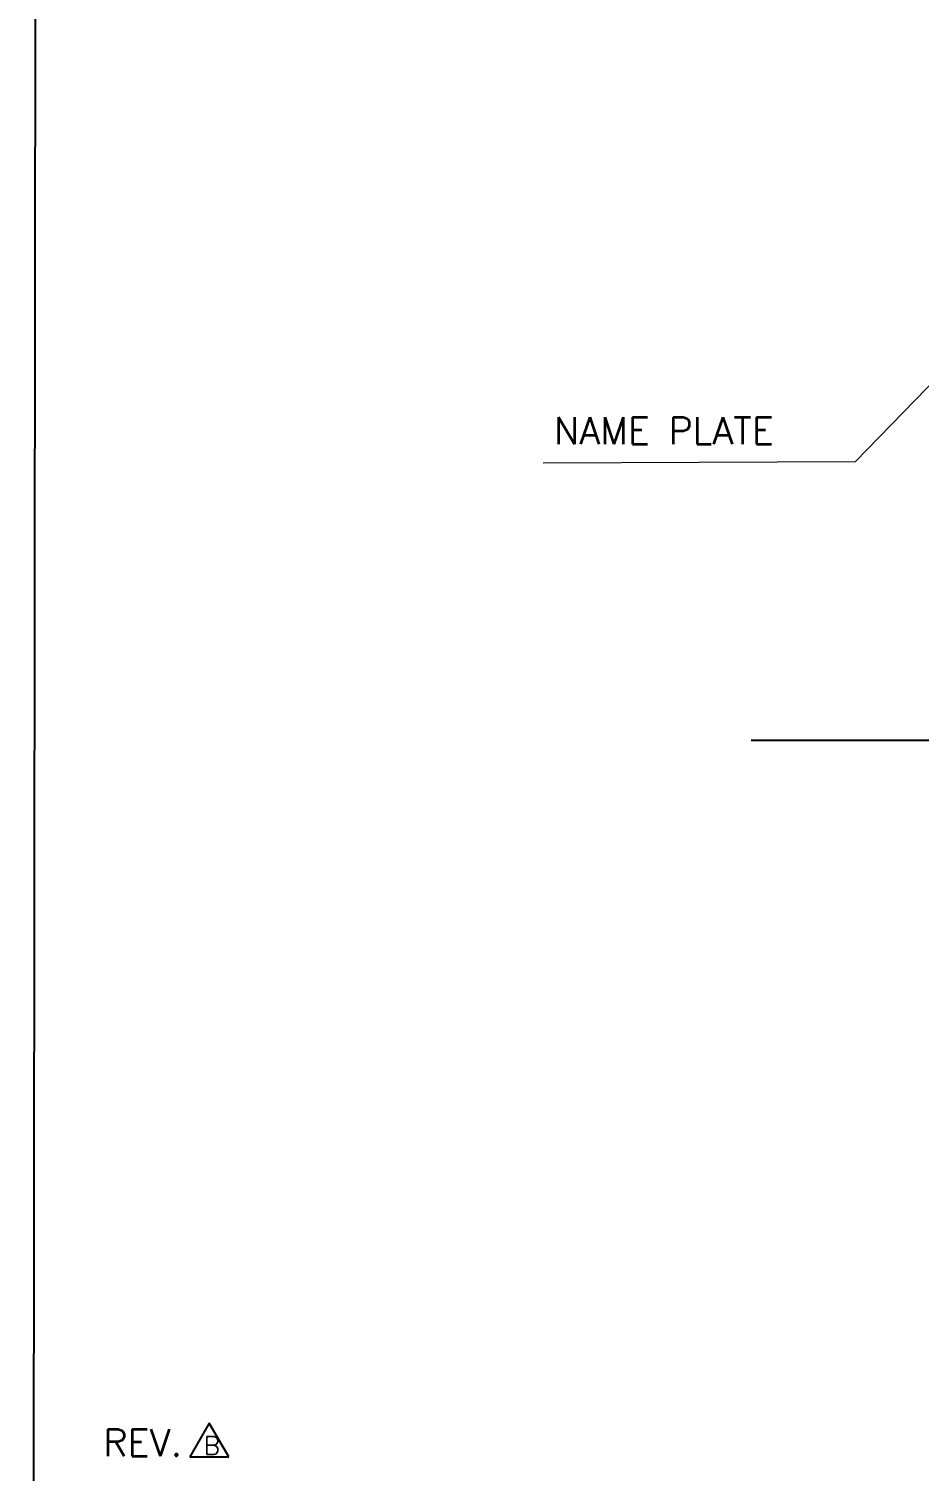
# Model space of a CAD drawing. Header units: inches. Extents: x 26960 to 35074, y -20333 to -19295.
# Drawn here: x 27194.7 to 27244.2, y -19467 to -19386.9 of the extents above; entities that cross this region are included whole.
import ezdxf

# ---------------------------------------------------------------- set-up
doc = ezdxf.new("R2010")
doc.units = ezdxf.units.IN
doc.header["$LTSCALE"] = 200
doc.header["$MEASUREMENT"] = 0
doc.linetypes.add('CENTER2', pattern=[1.125, 0.75, -0.125, 0.125, -0.125])
doc.linetypes.add('DASHED2', pattern=[0.375, 0.25, -0.125])
doc.layers.add('B-OBJ', color=7, linetype='Continuous', lineweight=13)
doc.layers.add('DIMENSION', color=8, linetype='Continuous')
doc.layers.add('text', color=3, linetype='Continuous')
doc.styles.add("ROMAN'S", font='romans.shx')
doc.styles.add('ROMANS', font='romans.shx')
doc.dimstyles.new('VEP-5', dxfattribs={"dimscale": 0, "dimtxt": 2.5, "dimasz": 2.5, "dimexe": 1, "dimexo": 1, "dimgap": 1, "dimtad": 1, "dimdec": 0, "dimlfac": 20, "dimzin": 9, "dimdsep": 46, "dimtxsty": 'ROMANS', "dimcen": 0, "dimclrd": 256, "dimclre": 256, "dimclrt": 40, "dimadec": 0, "dimazin": 0, "dimtfac": 1, "dimtdec": 0, "dimtofl": 0, "dimtmove": 0, "dimatfit": 3, "dimfxl": 1.25, "dimlwd": -1, "dimlwe": -1, "dimarcsym": 0})

# ---------------------------------------------------------------- blocks, each defined once
blk = doc.blocks.new('*U74')
at = {"color": 0, "linetype": 'CENTER2', "transparency": 16777216}
for p, q in [((0, 0.235), (0, 39.636)), ((-30.18, 0), (-0.235, 0)), ((0.235, 0), (30.27, 0)), ((0, -36.075), (0, -0.235))]:
    blk.add_line(p, q, dxfattribs=at)
at = {"color": 0, "linetype": 'Continuous', "transparency": 16777216}
for p, q in [((-0.117, 0), (0.117, 0)), ((0, -0.117), (0, 0.117))]:
    blk.add_line(p, q, dxfattribs=at)
blk = doc.blocks.new('REVISION')
at = {"layer": 'DIMENSION', "color": 1, "linetype": 'DASHED2'}
blk.add_lwpolyline([(-2.54, 13.64), (-11.2, 28.64), (-19.86, 13.64)], close=True, dxfattribs=at)
at = {"layer": 'DIMENSION', "color": 1, "linetype": 'DASHED2', "attachment_point": 1, "style": "ROMAN'S"}
for s, insert, char_height, width in [('REV.', (-58.22, 25.99), 12, 56.2034), ('B', (-13.63, 22.64), 8, 5.5972)]:
    blk.add_mtext(s, dxfattribs=dict(at, insert=insert, char_height=char_height, width=width))

msp = doc.modelspace()

# ---------------------------------------------------------------- linework, layer by layer
at = {"layer": 'DIMENSION'}
msp.add_line((27194.74201, -19701.29077), (27195.19966, -19310.31912), dxfattribs=at)

# ---------------------------------------------------------------- block references
at = {"color": 3, "linetype": 'CENTER2', "rotation": 180}
msp.add_blockref('*U74', (27265.12674, -19426.4164, 0.22725), dxfattribs=at)
at = {"layer": 'DIMENSION', "color": 6, "linetype": 'DASHED2', "xscale": 0.1252646215129461, "yscale": 0.1252646215129461, "zscale": 0.1252646215129461}
msp.add_blockref('REVISION', (27206.16473, -19467.91644), dxfattribs=at)

# ---------------------------------------------------------------- texts
at = {"layer": 'text', "style": 'ROMANS'}
msp.add_text('NAME PLATE', height=1.5, dxfattribs=at).set_placement((27223.89978, -19409.96118, 0.22725))

# ---------------------------------------------------------------- leaders
at = {"layer": 'B-OBJ', "color": 2}
msp.add_leader([(27250.77942, -19400.50452, 0.22725), (27240.63893, -19410.9531, 0.22725), (27223.30671, -19411.01678, 0.22725)], dimstyle='VEP-5', override={"dimscale": 1, "dimgap": 1, "dimtad": 0}, dxfattribs=at)

doc.saveas('drawing.dxf')
